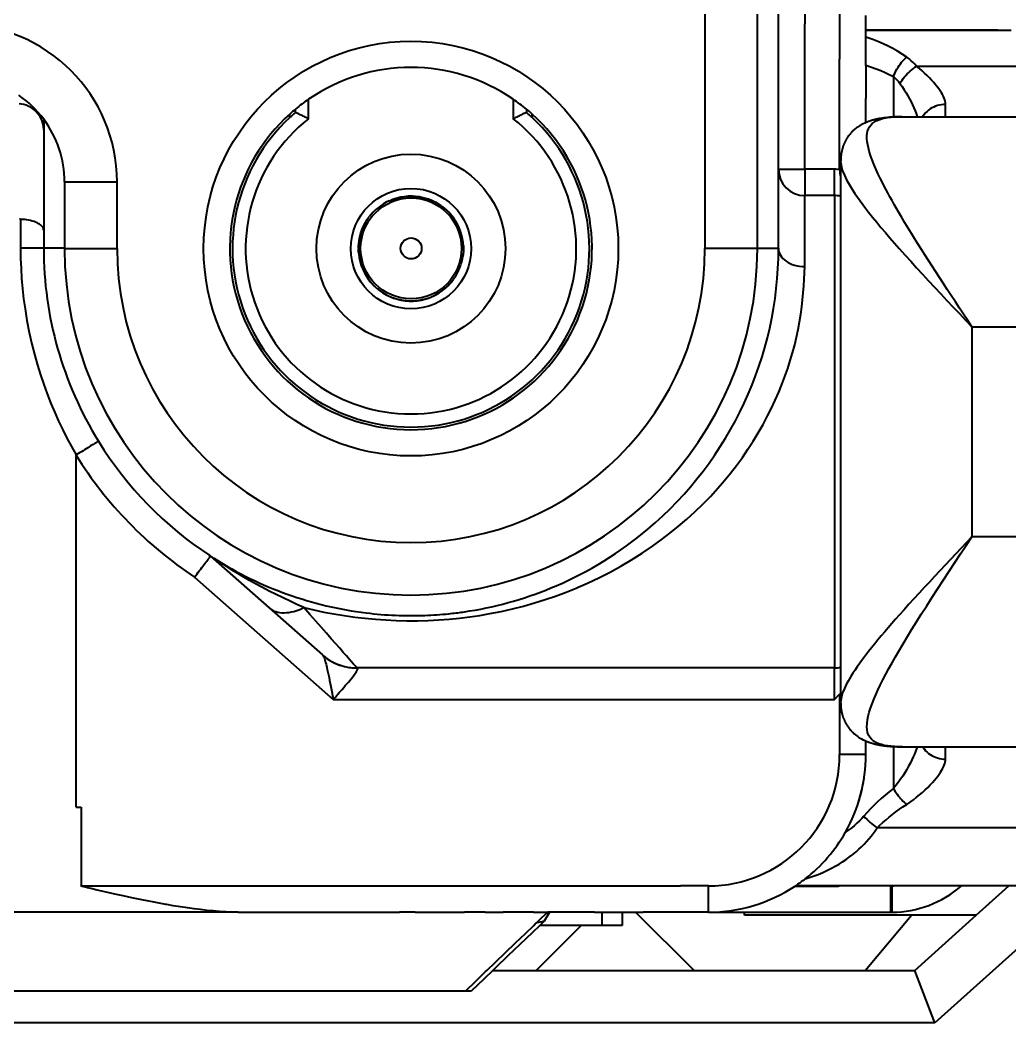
# Model space of a CAD drawing. Header units: millimetres. Extents: x 15 to 415, y 5 to 292.
# Drawn here: x 140.448 to 145.163, y 93.901 to 98.677 of the extents above; entities that cross this region are included whole.
import ezdxf

# ---------------------------------------------------------------- set-up
doc = ezdxf.new("R2010")
doc.units = ezdxf.units.MM
doc.layers.add('Geometries', color=7, linetype='Continuous')

msp = doc.modelspace()

# ---------------------------------------------------------------- linework, layer by layer
at = {"layer": 'Geometries', "linetype": 'Continuous', "lineweight": 40}
for p, q in [((143.7103, 102.2272), (143.7103, 97.589)), ((143.9603, 97.5909), (143.9603, 98.9596)), ((144.0609, 98.5657), (144.0609, 98.8791)), ((144.1859, 98.8791), (144.1859, 98.6589)), ((144.3522, 98.8081), (144.3522, 98.4905)), ((144.4772, 98.6292), (144.4772, 98.6991)), ((144.1859, 97.9667), (144.1859, 98.6589)), ((144.4772, 98.5948), (144.4772, 98.6292)), ((144.4772, 98.6292), (144.516, 98.6292)), ((145.1058, 98.6292), (144.4822, 98.6292)), ((144.516, 98.6292), (144.6572, 98.6292)), ((144.6572, 98.6292), (144.7856, 98.6292)), ((144.7856, 98.6292), (144.7976, 98.6292)), ((144.7976, 98.6292), (144.9791, 98.6292)), ((144.9791, 98.6292), (145.1694, 98.6292)), ((144.4772, 98.4616), (144.4772, 98.5948)), ((144.0609, 98.5042), (144.0609, 98.5657)), ((144.0609, 97.9667), (144.0609, 98.5042)), ((144.3522, 97.9655), (144.3522, 98.4905)), ((144.4772, 98.4616), (144.4772, 98.3044)), ((144.7185, 98.4573), (145.7319, 98.4573)), ((144.6083, 98.4084), (144.6083, 98.2156)), ((141.8228, 98.2075), (141.8228, 98.3005)), ((142.7978, 98.3005), (142.7978, 98.2075)), ((144.4772, 98.1891), (144.4772, 98.3044)), ((141.7603, 98.2371), (141.7603, 98.2533)), ((142.8603, 98.2534), (142.8603, 98.2371)), ((144.8569, 98.2167), (144.8569, 98.2757)), ((140.5609, 98.2058), (140.5609, 98.1541)), ((141.7319, 98.212), (141.7318, 98.2118)), ((141.7602, 98.237), (141.7603, 98.2371)), ((141.7603, 98.2371), (141.7603, 98.2381)), ((144.6496, 98.2167), (144.6512, 98.2167)), ((144.6512, 98.2167), (144.7219, 98.2167)), ((144.7219, 98.2167), (144.7476, 98.2167)), ((144.7476, 98.2167), (144.8569, 98.2167)), ((144.8569, 98.2167), (145.7319, 98.2167)), ((140.5609, 98.1541), (140.5609, 97.6773)), ((144.0609, 97.9667), (144.1859, 97.9667)), ((144.0609, 97.5909), (144.0609, 97.9667)), ((144.3272, 97.9667), (144.1859, 97.9667)), ((144.1859, 97.9667), (144.1859, 97.8417)), ((144.3272, 97.8417), (144.3272, 97.9667)), ((144.3522, 97.9655), (144.3525, 97.9626)), ((144.3569, 97.9655), (144.3522, 97.9655)), ((144.3569, 98.0071), (144.3569, 98.0062)), ((144.3569, 98.007), (144.3569, 97.9655)), ((144.3569, 97.9655), (144.3569, 97.9275)), ((144.3569, 97.9275), (144.3569, 97.8387)), ((140.6603, 97.9065), (140.6603, 97.5909)), ((140.6603, 97.9065), (140.9103, 97.9065)), ((140.9103, 97.589), (140.9103, 97.9065)), ((142.2062, 97.8163), (142.212, 97.8189)), ((142.212, 97.8189), (142.2146, 97.8199)), ((142.212, 97.8189), (142.2124, 97.819)), ((142.2124, 97.8191), (142.2132, 97.8194)), ((142.2124, 97.819), (142.2129, 97.8193)), ((142.2129, 97.8193), (142.2146, 97.82)), ((142.2146, 97.82), (142.2157, 97.8204)), ((142.2157, 97.8204), (142.2216, 97.8228)), ((142.2216, 97.8228), (142.2242, 97.8238)), ((142.2242, 97.8238), (142.2257, 97.8243)), ((142.3944, 97.8244), (142.4005, 97.8222)), ((142.3971, 97.8235), (142.3984, 97.823)), ((142.3972, 97.8236), (142.3985, 97.8231)), ((142.4048, 97.8205), (142.4155, 97.8158)), ((144.1859, 97.5034), (144.1859, 97.8417)), ((144.3272, 97.8417), (144.1859, 97.8417)), ((144.3272, 97.8417), (144.3272, 95.5917)), ((144.3569, 97.8387), (144.3569, 95.5947)), ((142.4155, 97.8158), (142.4174, 97.8149)), ((140.4504, 97.729), (140.4463, 97.7291)), ((140.4504, 97.729), (140.4504, 97.5909)), ((140.5609, 97.6773), (140.5609, 97.5909)), ((140.5293, 97.5909), (140.4504, 97.5909)), ((140.5609, 97.5909), (140.5293, 97.5909)), ((140.6603, 97.5909), (140.5609, 97.5909)), ((140.6603, 97.5909), (140.6603, 97.589)), ((140.6603, 97.589), (140.9103, 97.589)), ((142.0603, 97.589), (142.0604, 97.5966)), ((142.0603, 97.589), (142.0603, 97.5868)), ((142.0605, 97.5991), (142.0608, 97.6043)), ((142.0608, 97.6043), (142.0614, 97.612)), ((142.0608, 97.6026), (142.0609, 97.6043)), ((142.5599, 97.6027), (142.5603, 97.589)), ((142.5603, 97.589), (142.56, 97.5756)), ((143.9603, 97.589), (143.7103, 97.589)), ((143.9603, 97.589), (143.9603, 97.5909)), ((143.9603, 97.5909), (144.0609, 97.5909)), ((142.061, 97.5712), (142.061, 97.5701)), ((142.061, 97.5701), (142.0616, 97.5642)), ((142.5579, 97.5545), (142.5575, 97.5516)), ((142.5581, 97.5558), (142.5579, 97.5545)), ((142.5587, 97.5609), (142.5581, 97.5558)), ((144.9819, 97.2167), (144.9817, 96.2164)), ((144.9819, 97.2167), (145.7319, 97.2167)), ((140.7156, 96.6065), (140.7154, 96.6069)), ((140.7154, 94.9291), (140.7154, 96.6059)), ((145.7319, 96.2167), (144.9817, 96.2164)), ((141.3522, 96.1198), (141.3522, 96.1268)), ((141.3557, 96.1245), (141.6349, 95.878)), ((141.2797, 96.0248), (141.9402, 95.4417)), ((141.6349, 95.878), (141.8882, 95.6543)), ((141.8882, 95.6543), (141.8897, 95.653)), ((141.8882, 95.6543), (141.8891, 95.6535)), ((144.3272, 95.5917), (142.0537, 95.5917)), ((142.0546, 95.5914), (142.0537, 95.5917)), ((144.3272, 95.4417), (144.3272, 95.5917)), ((144.3569, 95.5947), (144.3569, 95.4712)), ((141.939, 95.4477), (141.9402, 95.4417)), ((141.9402, 95.4417), (144.3272, 95.4417)), ((144.3272, 95.4417), (144.3522, 95.4669)), ((144.3522, 95.4669), (144.3522, 95.1791)), ((144.3569, 95.4712), (144.3569, 95.4265)), ((144.3569, 95.4274), (144.3569, 95.4263)), ((144.3571, 95.4259), (144.3572, 95.4223)), ((144.4772, 95.1791), (144.4772, 95.2441)), ((144.6083, 95.2177), (144.6083, 95.0181)), ((144.6512, 95.2167), (144.7219, 95.2167)), ((144.7219, 95.2167), (144.7476, 95.2167)), ((144.7476, 95.2167), (144.8569, 95.2167)), ((144.8569, 95.2167), (145.7319, 95.2167)), ((144.8569, 95.1576), (144.8569, 95.2167)), ((144.4772, 95.1791), (144.3522, 95.1791)), ((140.7154, 94.9291), (140.739, 94.9291)), ((140.739, 94.9291), (140.739, 94.5541)), ((145.7319, 94.8302), (144.5307, 94.8302)), ((140.739, 94.5541), (143.5945, 94.5541)), ((143.7272, 94.5541), (143.5945, 94.5541)), ((143.7272, 94.4291), (143.7272, 94.5541)), ((144.1404, 94.5532), (144.3397, 94.5532)), ((144.351, 94.5542), (144.142, 94.5542)), ((144.5945, 94.5541), (144.3502, 94.5541)), ((144.5945, 94.5542), (144.351, 94.5542)), ((144.611, 94.5542), (144.5945, 94.5542)), ((144.5945, 94.5541), (144.5945, 94.5542)), ((144.6013, 94.5541), (144.5945, 94.5541)), ((144.5945, 94.5541), (144.5945, 94.4291)), ((144.6013, 94.5541), (144.6013, 94.4291)), ((144.9305, 94.5542), (144.611, 94.5542)), ((145.5311, 94.5542), (144.8059, 93.9013)), ((144.9305, 94.5542), (144.9312, 94.5533)), ((144.9322, 94.5542), (144.9305, 94.5542)), ((144.9312, 94.5533), (144.9322, 94.5542)), ((145.1575, 94.5542), (144.9322, 94.5542)), ((145.0027, 94.4149), (145.1575, 94.5542)), ((145.5311, 94.5542), (145.1575, 94.5542)), ((141.4876, 94.4291), (138.3522, 94.4291)), ((141.4876, 94.4291), (141.4873, 94.4291)), ((141.4876, 94.4291), (141.7209, 94.4291)), ((141.7209, 94.4291), (142.0306, 94.4291)), ((142.0306, 94.4291), (142.2565, 94.4291)), ((142.2635, 94.4291), (142.2565, 94.4291)), ((142.2635, 94.4291), (142.2636, 94.4291)), ((142.3305, 94.4291), (142.2636, 94.4291)), ((142.3305, 94.4291), (142.4371, 94.4291)), ((142.4371, 94.4291), (142.5656, 94.4291)), ((142.6631, 94.4291), (142.5656, 94.4291)), ((142.6631, 94.4291), (142.6839, 94.4291)), ((142.6839, 94.4291), (142.7409, 94.4291)), ((142.741, 94.4291), (142.7409, 94.4291)), ((142.741, 94.4291), (142.7488, 94.4291)), ((142.7911, 94.4291), (142.7488, 94.4291)), ((142.8943, 94.4291), (142.7911, 94.4291)), ((142.8943, 94.4291), (142.896, 94.4291)), ((142.896, 94.4291), (142.9615, 94.4291)), ((142.9706, 94.4291), (142.9615, 94.4291)), ((143.1413, 94.4291), (142.9706, 94.4291)), ((143.184, 94.4291), (143.1413, 94.4291)), ((143.184, 94.4291), (143.3793, 94.4291)), ((143.2201, 94.4291), (143.2201, 94.366)), ((143.3164, 94.4291), (143.3164, 94.366)), ((143.3793, 94.4291), (143.6589, 94.1513)), ((143.3793, 94.4291), (143.4168, 94.4291)), ((143.7272, 94.4291), (143.4168, 94.4291)), ((143.7272, 94.4291), (143.8985, 94.4291)), ((143.8985, 94.4149), (143.8985, 94.4291)), ((143.8985, 94.4291), (144.5945, 94.4291)), ((144.5945, 94.4291), (144.6013, 94.4291)), ((142.9452, 94.3859), (142.9244, 94.366)), ((144.6949, 94.4149), (143.8985, 94.4149)), ((144.4733, 94.1513), (144.6949, 94.4149)), ((145.0027, 94.4149), (144.6949, 94.4149)), ((144.71, 94.1513), (145.0027, 94.4149)), ((142.8952, 94.366), (142.9027, 94.3732)), ((142.9027, 94.3732), (142.9061, 94.3764)), ((142.9062, 94.1513), (143.1209, 94.366)), ((143.1209, 94.366), (142.9244, 94.366)), ((143.2201, 94.366), (143.1209, 94.366)), ((143.3164, 94.366), (143.2201, 94.366)), ((142.7003, 94.1513), (142.9062, 94.1513)), ((142.9062, 94.1513), (143.6589, 94.1513)), ((143.6589, 94.1513), (144.4733, 94.1513)), ((144.4733, 94.1513), (144.71, 94.1513)), ((144.8059, 93.9013), (144.71, 94.1513)), ((138.988, 94.0541), (142.572, 94.0541)), ((142.572, 94.0541), (142.5992, 94.0541)), ((144.8059, 93.9013), (138.9232, 93.9013))]:
    msp.add_line(p, q, dxfattribs=at)
at = {"layer": 'Geometries', "linetype": 'Continuous', "lineweight": 40, "flags": 128}
for points in [[(144.5096, 98.5842), (144.4813, 98.5936), (144.4772, 98.5949)], [(144.6715, 98.5015), (144.6504, 98.5156), (144.6286, 98.529), (144.6061, 98.5417), (144.5829, 98.5536), (144.5591, 98.5646), (144.5346, 98.5748), (144.5096, 98.5842)], [(144.6083, 98.4084), (144.612, 98.4175), (144.6162, 98.4265), (144.6206, 98.4354), (144.6254, 98.4441), (144.6305, 98.4526), (144.6359, 98.4609), (144.6415, 98.4687), (144.6472, 98.4762), (144.6531, 98.4833), (144.6592, 98.4899), (144.6653, 98.496), (144.6715, 98.5015)], [(144.7185, 98.4573), (144.7106, 98.4667), (144.7022, 98.4756), (144.6935, 98.484), (144.6827, 98.4931), (144.6715, 98.5015)], [(144.4772, 98.4616), (144.4813, 98.4604), (144.5041, 98.4529), (144.5265, 98.4449), (144.5478, 98.4365), (144.5686, 98.4276), (144.5888, 98.4183), (144.6083, 98.4084)], [(144.6397, 98.3753), (144.6444, 98.3832), (144.6496, 98.3911), (144.6552, 98.3989), (144.6613, 98.4066), (144.6676, 98.414), (144.6743, 98.4213), (144.6813, 98.4282), (144.6884, 98.4348), (144.6958, 98.4411), (144.7033, 98.447), (144.7109, 98.4524), (144.7185, 98.4573)], [(144.8569, 98.2757), (144.8565, 98.2827), (144.8552, 98.2899), (144.8531, 98.2976), (144.8502, 98.3055), (144.8465, 98.3137), (144.8422, 98.3222), (144.8371, 98.331), (144.8313, 98.34), (144.825, 98.3492), (144.818, 98.3586), (144.8095, 98.3693), (144.8003, 98.3801), (144.7904, 98.3911), (144.7799, 98.4022), (144.7687, 98.4134), (144.757, 98.4244), (144.7448, 98.4354), (144.7319, 98.4464), (144.7185, 98.4573)], [(144.6083, 98.4084), (144.6168, 98.4012), (144.6248, 98.3933), (144.6325, 98.3847), (144.6397, 98.3753)], [(144.6397, 98.3753), (144.6498, 98.3607), (144.6594, 98.3459), (144.6685, 98.3312), (144.6771, 98.3165), (144.6851, 98.3018), (144.6926, 98.2873), (144.6996, 98.273), (144.706, 98.2589), (144.7117, 98.2451), (144.7168, 98.2317), (144.7213, 98.2187), (144.7219, 98.2167)], [(144.8569, 98.2757), (144.8471, 98.2754), (144.8373, 98.2743), (144.8277, 98.2726), (144.8183, 98.2701), (144.8091, 98.267), (144.8001, 98.2632), (144.7916, 98.2589), (144.7834, 98.2539), (144.7757, 98.2483), (144.7685, 98.2422), (144.7618, 98.2356), (144.7558, 98.2285), (144.7503, 98.2211), (144.7475, 98.2167)], [(140.5609, 98.1541), (140.5598, 98.1702), (140.5567, 98.1861), (140.5515, 98.2015), (140.5443, 98.2162), (140.5352, 98.2299), (140.5243, 98.2424)], [(141.7318, 98.2118), (141.7341, 98.2139), (141.7363, 98.2159), (141.7386, 98.218), (141.7408, 98.22), (141.7429, 98.2219), (141.7449, 98.2237), (141.7469, 98.2255), (141.7488, 98.2272), (141.7516, 98.2296), (141.7541, 98.2318), (141.7556, 98.2331), (141.7569, 98.2342), (141.758, 98.2351), (141.7588, 98.2358), (141.7595, 98.2364), (141.76, 98.2368), (141.7602, 98.237)], [(141.7329, 98.2297), (141.7325, 98.223), (141.7319, 98.212)], [(141.8228, 98.2075), (141.822, 98.2079), (141.8175, 98.2101), (141.8122, 98.2126), (141.807, 98.2151), (141.8018, 98.2176), (141.7967, 98.22), (141.7919, 98.2223), (141.7873, 98.2245), (141.7828, 98.2266), (141.7786, 98.2286), (141.7751, 98.2302), (141.772, 98.2317), (141.7694, 98.2329), (141.7671, 98.234), (141.765, 98.2349), (141.7634, 98.2357), (141.7621, 98.2363), (141.7611, 98.2367), (141.7605, 98.237), (141.7603, 98.2371)], [(142.8603, 98.2371), (142.8601, 98.237), (142.8596, 98.2368), (142.8586, 98.2363), (142.8573, 98.2357), (142.8556, 98.2349), (142.8537, 98.234), (142.8513, 98.2329), (142.8487, 98.2317), (142.8455, 98.2302), (142.842, 98.2286), (142.8379, 98.2267), (142.8336, 98.2246), (142.8288, 98.2224), (142.8239, 98.22), (142.8189, 98.2177), (142.8139, 98.2152), (142.8085, 98.2127), (142.8032, 98.2101), (142.7986, 98.2079), (142.7978, 98.2075)], [(142.8603, 98.2371), (142.8605, 98.2369), (142.8613, 98.2363), (142.8626, 98.2352), (142.8638, 98.2341), (142.8655, 98.2327), (142.8674, 98.231), (142.8692, 98.2294), (142.8713, 98.2276), (142.8735, 98.2256), (142.876, 98.2234), (142.8787, 98.2211), (142.8814, 98.2186), (142.8851, 98.2152), (142.8888, 98.2118)], [(142.8888, 98.2118), (142.8881, 98.223), (142.8877, 98.2297)], [(144.6083, 98.2156), (144.6044, 98.2154), (144.5998, 98.2152), (144.5948, 98.2148), (144.5895, 98.2144), (144.5798, 98.2135), (144.5702, 98.2125), (144.5625, 98.2115), (144.5549, 98.2104), (144.5468, 98.2091), (144.5449, 98.2088), (144.5428, 98.2084), (144.5407, 98.208), (144.5389, 98.2076), (144.5373, 98.2073), (144.5354, 98.2069), (144.5332, 98.2065), (144.5311, 98.206), (144.5293, 98.2056), (144.5255, 98.2048), (144.5216, 98.2038), (144.5181, 98.203), (144.5165, 98.2025), (144.5147, 98.202), (144.5125, 98.2014), (144.5102, 98.2008), (144.5087, 98.2004), (144.5076, 98.2), (144.5062, 98.1996), (144.5044, 98.1991), (144.5012, 98.1981), (144.4987, 98.1972), (144.4966, 98.1966), (144.4949, 98.196), (144.4937, 98.1955), (144.4921, 98.195), (144.4903, 98.1943), (144.4887, 98.1937), (144.4873, 98.1932), (144.4859, 98.1927), (144.4844, 98.1921), (144.4828, 98.1915), (144.4778, 98.1894), (144.4772, 98.1891)], [(144.5456, 97.9238), (144.5346, 97.9469), (144.5244, 97.9694), (144.5151, 97.9913), (144.5068, 98.0125), (144.4996, 98.0329), (144.4935, 98.0525), (144.4893, 98.0685), (144.486, 98.0839), (144.4837, 98.0986), (144.4824, 98.1124), (144.4823, 98.1255), (144.4833, 98.1377), (144.4856, 98.149), (144.4891, 98.1595), (144.4939, 98.169), (144.5001, 98.1775), (144.5077, 98.1852), (144.5166, 98.1919), (144.5268, 98.1977), (144.5383, 98.2027), (144.551, 98.2068), (144.5649, 98.2101), (144.58, 98.2127), (144.5962, 98.2145), (144.6135, 98.2158), (144.6318, 98.2165), (144.6496, 98.2167)], [(144.65, 98.2167), (144.6452, 98.2167), (144.6414, 98.2166), (144.6384, 98.2166), (144.6357, 98.2166), (144.6314, 98.2165), (144.6272, 98.2164), (144.6237, 98.2163), (144.6203, 98.2162), (144.6168, 98.216), (144.6133, 98.2159), (144.6088, 98.2157), (144.6083, 98.2156)], [(144.4772, 98.1891), (144.4729, 98.1872), (144.4641, 98.183), (144.4554, 98.1784), (144.4512, 98.176), (144.447, 98.1734), (144.4428, 98.1708), (144.4387, 98.168), (144.4344, 98.165), (144.4302, 98.1619), (144.4273, 98.1596), (144.4248, 98.1575), (144.4223, 98.1555), (144.4199, 98.1534), (144.4174, 98.1511), (144.4147, 98.1485), (144.4121, 98.1461), (144.4095, 98.1434), (144.4069, 98.1406), (144.4043, 98.1378), (144.4022, 98.1353), (144.4003, 98.1331), (144.3987, 98.1311), (144.3971, 98.129), (144.3954, 98.1269), (144.3938, 98.1247), (144.392, 98.1222), (144.3901, 98.1194), (144.3883, 98.1167), (144.3867, 98.1143), (144.3855, 98.1123), (144.3844, 98.1104), (144.3833, 98.1086), (144.3822, 98.1066), (144.381, 98.1045), (144.3796, 98.1019), (144.3781, 98.0989), (144.3766, 98.0958), (144.3751, 98.0927), (144.3739, 98.0901), (144.3729, 98.0876), (144.3719, 98.0853), (144.371, 98.083), (144.3701, 98.0806), (144.3691, 98.078), (144.368, 98.0746), (144.3667, 98.0708), (144.3656, 98.067), (144.3645, 98.0632), (144.3636, 98.0598), (144.3629, 98.0568), (144.3621, 98.0535), (144.3614, 98.0502), (144.3608, 98.0468), (144.3602, 98.0433), (144.3596, 98.0394), (144.359, 98.0352), (144.3585, 98.0308), (144.3581, 98.0266), (144.3578, 98.0225), (144.3576, 98.0185), (144.3575, 98.0167), (144.3574, 98.015), (144.3574, 98.0141)], [(144.3574, 98.0141), (144.3574, 98.0128), (144.3573, 98.0102), (144.3573, 98.0071)], [(144.3525, 97.9626), (144.3539, 97.9487), (144.3561, 97.9319), (144.3568, 97.9274)], [(144.3569, 98.0062), (144.3575, 97.9966), (144.3607, 97.9785), (144.3666, 97.9591), (144.3749, 97.9385), (144.3856, 97.9167)], [(144.3856, 97.9167), (144.3941, 97.9011), (144.4036, 97.885), (144.4139, 97.8684), (144.4251, 97.8514), (144.437, 97.8341), (144.4494, 97.8168), (144.4623, 97.7991), (144.4759, 97.7812), (144.49, 97.763), (144.509, 97.7391), (144.5287, 97.7149), (144.5491, 97.6903), (144.5702, 97.6654), (144.5918, 97.6403), (144.6139, 97.6149), (144.6365, 97.5893), (144.6634, 97.5592), (144.6908, 97.5288), (144.7187, 97.4981), (144.747, 97.4673), (144.7757, 97.4362), (144.8047, 97.4051), (144.8339, 97.3738), (144.8633, 97.3424), (144.8929, 97.3109), (144.9226, 97.2795), (144.9522, 97.2481), (144.9819, 97.2167)], [(144.9819, 97.2167), (144.9623, 97.2464), (144.9426, 97.2761), (144.923, 97.3058), (144.9034, 97.3356), (144.8838, 97.3653), (144.8643, 97.395), (144.845, 97.4246), (144.8273, 97.4517), (144.8098, 97.4787), (144.7925, 97.5055), (144.7753, 97.5323), (144.7583, 97.5589), (144.7415, 97.5854), (144.7253, 97.611), (144.7094, 97.6365), (144.6938, 97.6617), (144.6784, 97.6868), (144.6634, 97.7117), (144.6486, 97.7364), (144.6342, 97.7609), (144.6232, 97.7799), (144.6124, 97.7987), (144.6018, 97.8174), (144.5915, 97.8359), (144.5816, 97.8542), (144.5721, 97.8719), (144.5629, 97.8894), (144.5541, 97.9067), (144.5456, 97.9238)], [(142.2146, 97.8199), (142.2179, 97.8213), (142.2192, 97.8218)], [(142.2192, 97.8218), (142.2238, 97.8235), (142.2242, 97.8237)], [(142.2257, 97.8243), (142.2289, 97.8255), (142.2453, 97.8307), (142.2622, 97.8349), (142.2794, 97.8379), (142.2952, 97.8395)], [(142.2257, 97.8242), (142.23, 97.8257), (142.2361, 97.8277), (142.2423, 97.8295), (142.2491, 97.8314), (142.2566, 97.8331), (142.2648, 97.8348), (142.2736, 97.8363), (142.2814, 97.8373), (142.2897, 97.8382), (142.2979, 97.8388), (142.3058, 97.839), (142.3134, 97.8391), (142.3206, 97.8389), (142.3287, 97.8384), (142.3363, 97.8377), (142.3434, 97.8368), (142.3499, 97.8359), (142.3559, 97.8348), (142.3613, 97.8338), (142.3664, 97.8326), (142.3715, 97.8314)], [(142.2952, 97.8395), (142.297, 97.8396), (142.3146, 97.84), (142.3169, 97.84)], [(142.3169, 97.84), (142.3323, 97.839), (142.3498, 97.8367), (142.3669, 97.8331), (142.3794, 97.8296), (142.3917, 97.8256), (142.3972, 97.8236)], [(142.3715, 97.8314), (142.3879, 97.8267), (142.3944, 97.8244)], [(142.3715, 97.8314), (142.3718, 97.8313), (142.3776, 97.8298), (142.3836, 97.8281), (142.39, 97.826), (142.3966, 97.8237), (142.3969, 97.8236)], [(142.3985, 97.8231), (142.4037, 97.821), (142.4048, 97.8205)], [(142.4005, 97.8222), (142.4038, 97.8209), (142.4174, 97.8149)], [(142.4174, 97.8149), (142.4282, 97.8095), (142.4405, 97.8024), (142.452, 97.795)], [(140.5293, 97.7119), (140.5223, 97.7149), (140.5148, 97.7176), (140.5064, 97.7201), (140.4975, 97.7224), (140.4884, 97.7243), (140.4789, 97.726), (140.4722, 97.727), (140.4653, 97.7278), (140.4583, 97.7284), (140.4504, 97.729)], [(142.0968, 97.719), (142.1009, 97.7256), (142.1085, 97.7366), (142.1108, 97.7397)], [(140.5609, 97.6773), (140.5605, 97.681), (140.5596, 97.6847), (140.558, 97.6884), (140.5557, 97.6921), (140.5528, 97.6957), (140.5493, 97.6991), (140.5452, 97.7025), (140.5404, 97.7058), (140.5351, 97.7089), (140.5293, 97.7119)], [(142.0614, 97.612), (142.0614, 97.6121), (142.063, 97.6255), (142.0653, 97.6388), (142.0684, 97.6519), (142.0721, 97.6649), (142.0765, 97.6776), (142.0816, 97.6901), (142.0874, 97.7021)], [(142.0874, 97.7021), (142.0874, 97.7022), (142.0938, 97.7141), (142.0968, 97.719)], [(140.4504, 97.5909), (140.451, 97.5425), (140.4529, 97.4942), (140.4559, 97.446), (140.4601, 97.3979), (140.4655, 97.3499), (140.472, 97.302), (140.4812, 97.2459), (140.4921, 97.1901), (140.5045, 97.1346), (140.5184, 97.0796), (140.5315, 97.0333), (140.5457, 96.9873), (140.561, 96.9417), (140.5774, 96.8966), (140.5949, 96.8519), (140.6135, 96.8077), (140.632, 96.7665), (140.6514, 96.7258), (140.6718, 96.6856), (140.6932, 96.646), (140.7154, 96.6069)], [(142.061, 97.5712), (142.0609, 97.5718), (142.0603, 97.5852), (142.0603, 97.5868)], [(142.0604, 97.5966), (142.0605, 97.5987), (142.0605, 97.5991)], [(144.0609, 97.5909), (144.0615, 97.5823), (144.0633, 97.5738), (144.0662, 97.5655), (144.0703, 97.5575), (144.0756, 97.5497), (144.0819, 97.5424), (144.0891, 97.5355), (144.0974, 97.5291), (144.1064, 97.5234), (144.1162, 97.5183), (144.1267, 97.5138), (144.1378, 97.5102), (144.1493, 97.5073), (144.1612, 97.5052), (144.1733, 97.5039), (144.1855, 97.5034)], [(142.56, 97.5756), (142.56, 97.5756), (142.5589, 97.5621), (142.5587, 97.5609)], [(143.1544, 95.9971), (143.2058, 96.0213), (143.2586, 96.0482), (143.3106, 96.0767), (143.3616, 96.1068), (143.4116, 96.1384), (143.4607, 96.1716), (143.5028, 96.202), (143.5441, 96.2336), (143.5845, 96.2664), (143.6241, 96.3003), (143.6627, 96.3354), (143.7002, 96.3717), (143.7367, 96.409), (143.7721, 96.4476), (143.8029, 96.483), (143.8326, 96.5194), (143.8614, 96.5566), (143.8891, 96.5947), (143.9157, 96.6336), (143.9408, 96.6725), (143.9648, 96.712), (143.9876, 96.7521), (144.0092, 96.7926), (144.0279, 96.8297), (144.0455, 96.8671), (144.062, 96.9047), (144.0775, 96.9424), (144.0919, 96.9802), (144.1052, 97.018), (144.1173, 97.0558), (144.1283, 97.0934), (144.1381, 97.1308), (144.1469, 97.1679), (144.1547, 97.2045), (144.1614, 97.2406), (144.1671, 97.2762), (144.172, 97.3111), (144.176, 97.3453), (144.1792, 97.3787), (144.1816, 97.4113), (144.1835, 97.4429), (144.1848, 97.4737), (144.1858, 97.5034)], [(142.5202, 97.4531), (142.5176, 97.4493), (142.5133, 97.4431)], [(140.8215, 96.672), (140.8212, 96.6718), (140.8202, 96.6712), (140.8186, 96.6702), (140.8163, 96.6688), (140.8135, 96.667), (140.81, 96.6648), (140.8059, 96.6623), (140.8013, 96.6595), (140.7962, 96.6563), (140.7905, 96.6528), (140.7844, 96.649), (140.7779, 96.645), (140.771, 96.6407), (140.7638, 96.6362), (140.7562, 96.6316), (140.7484, 96.6267), (140.7404, 96.6218), (140.7322, 96.6167), (140.724, 96.6116), (140.7156, 96.6065)], [(140.7156, 96.6065), (140.7156, 96.6064), (140.7155, 96.6064), (140.7155, 96.6062), (140.7154, 96.6059)], [(144.9816, 96.2164), (144.9563, 96.1896), (144.9309, 96.1627), (144.9054, 96.1357), (144.88, 96.1087), (144.8547, 96.0817), (144.8294, 96.0547), (144.8043, 96.0279), (144.7795, 96.0011), (144.7548, 95.9744), (144.7304, 95.9479), (144.7063, 95.9216), (144.6826, 95.8954), (144.6592, 95.8694), (144.6362, 95.8436), (144.6184, 95.8235), (144.601, 95.8035), (144.5838, 95.7837), (144.567, 95.764), (144.5505, 95.7445), (144.5346, 95.7255), (144.5192, 95.7067), (144.5042, 95.6881), (144.4897, 95.6696), (144.4754, 95.6511), (144.4617, 95.6328), (144.4485, 95.6149), (144.4361, 95.5973), (144.4243, 95.58), (144.4155, 95.5667), (144.4072, 95.5536), (144.3995, 95.5408), (144.3922, 95.5283), (144.3856, 95.5161)], [(144.5452, 95.5096), (144.5581, 95.5354), (144.5719, 95.5618), (144.5865, 95.5888), (144.6017, 95.6162), (144.6176, 95.6441), (144.634, 95.6723), (144.6542, 95.7066), (144.6752, 95.7414), (144.6967, 95.7765), (144.7187, 95.8119), (144.7412, 95.8477), (144.7669, 95.8882), (144.7931, 95.929), (144.8197, 95.9701), (144.8467, 96.0114), (144.8739, 96.053), (144.9007, 96.0938), (144.9277, 96.1347), (144.9547, 96.1756), (144.9817, 96.2164)], [(141.3335, 96.0953), (141.3376, 96.1007), (141.3414, 96.1056), (141.3447, 96.11), (141.3476, 96.1138), (141.3501, 96.1171), (141.3522, 96.1198)], [(141.7999, 95.8798), (141.7672, 95.8945), (141.7344, 95.9096), (141.7014, 95.9253), (141.6685, 95.9415), (141.6356, 95.9581), (141.6028, 95.9752), (141.5702, 95.9928), (141.5419, 96.0086), (141.5139, 96.0248), (141.4863, 96.0411), (141.4595, 96.0575), (141.4422, 96.0684), (141.4253, 96.0791), (141.4089, 96.0898), (141.4029, 96.0937), (141.3973, 96.0974), (141.3919, 96.1009), (141.387, 96.1042), (141.3826, 96.1071), (141.3787, 96.1097), (141.3755, 96.1118), (141.373, 96.1134)], [(141.2797, 96.0248), (141.2857, 96.0327), (141.2917, 96.0404), (141.2975, 96.0481), (141.3033, 96.0556), (141.3089, 96.063), (141.3143, 96.0701), (141.3195, 96.0769), (141.3244, 96.0834), (141.3291, 96.0895), (141.3335, 96.0953)], [(141.8, 95.8798), (141.8472, 95.8684), (141.8951, 95.8581), (141.9436, 95.8489), (141.9927, 95.8409), (142.0423, 95.834), (142.0914, 95.8283), (142.1407, 95.8238), (142.1903, 95.8203), (142.2401, 95.8179), (142.2908, 95.8167), (142.3415, 95.8167), (142.3921, 95.8179), (142.4426, 95.8204), (142.4928, 95.8241), (142.5418, 95.829), (142.5904, 95.8351), (142.6388, 95.8423), (142.6867, 95.8506), (142.7406, 95.8613), (142.7939, 95.8734), (142.8465, 95.8868), (142.8984, 95.9015), (142.9494, 95.9174), (142.9995, 95.9345), (143.0489, 95.9528), (143.0974, 95.9723), (143.106, 95.9759)], [(143.106, 95.9759), (143.152, 95.996), (143.1544, 95.9971)], [(141.6349, 95.878), (141.6406, 95.8735), (141.6466, 95.8695), (141.653, 95.8659), (141.6598, 95.8629), (141.6669, 95.8603), (141.6763, 95.8578), (141.686, 95.856), (141.6962, 95.855), (141.7068, 95.8547), (141.7177, 95.8552), (141.7288, 95.8565), (141.7403, 95.8585), (141.7519, 95.8612), (141.7614, 95.864), (141.7709, 95.8672), (141.7806, 95.8709), (141.7902, 95.8751), (141.7999, 95.8798)], [(142.0537, 95.5917), (142.0527, 95.5929), (142.0496, 95.5964), (142.0444, 95.6023), (142.0371, 95.6105), (142.0279, 95.621), (142.0166, 95.6338), (142.0033, 95.6489), (141.9881, 95.6662), (141.9709, 95.6857), (141.9518, 95.7073), (141.9309, 95.7311), (141.9081, 95.757), (141.8836, 95.7848), (141.8573, 95.8146), (141.8294, 95.8463), (141.8, 95.8798)], [(141.8891, 95.6535), (141.9002, 95.6443), (141.9119, 95.6357), (141.924, 95.6279), (141.9366, 95.6207), (141.9495, 95.6143), (141.9628, 95.6087), (141.9705, 95.6058)], [(141.8891, 95.6535), (141.8909, 95.6516), (141.8927, 95.6489), (141.8945, 95.6455), (141.8963, 95.6413), (141.8982, 95.6364), (141.9, 95.6309), (141.9019, 95.6247), (141.9039, 95.6178), (141.9059, 95.6103), (141.9079, 95.6022), (141.9099, 95.5936), (141.912, 95.5844)], [(141.8897, 95.653), (141.8998, 95.6447), (141.912, 95.6357), (141.9247, 95.6276), (141.9378, 95.6202), (141.9513, 95.6136), (141.9653, 95.6079)], [(141.912, 95.5844), (141.9147, 95.5723), (141.9175, 95.5595), (141.9202, 95.546), (141.923, 95.532), (141.9258, 95.5176), (141.9287, 95.5028), (141.9315, 95.4878), (141.9344, 95.4725), (141.9373, 95.4571), (141.939, 95.4477)], [(141.9653, 95.6079), (141.9795, 95.603), (141.994, 95.5989), (142.0088, 95.5958), (142.0237, 95.5935), (142.0387, 95.5921), (142.0537, 95.5917)], [(141.9705, 95.6058), (141.9764, 95.6038), (141.9891, 95.6), (142.002, 95.5969), (142.015, 95.5945), (142.0281, 95.5927), (142.0413, 95.5917), (142.0546, 95.5914)], [(142.0312, 95.5477), (142.036, 95.5539), (142.0404, 95.5596), (142.0443, 95.5649), (142.0477, 95.5698), (142.0507, 95.5743), (142.0531, 95.5783), (142.0549, 95.5818), (142.0561, 95.5848), (142.0567, 95.5872), (142.0567, 95.5892), (142.056, 95.5906), (142.0546, 95.5914)], [(141.9402, 95.4417), (141.9504, 95.4533), (141.9605, 95.4648), (141.9706, 95.4763), (141.9804, 95.4876), (141.99, 95.4986), (141.9977, 95.5076), (142.0051, 95.5163), (142.0122, 95.5247), (142.019, 95.5328), (142.0253, 95.5405), (142.0312, 95.5477)], [(144.3856, 95.5161), (144.3749, 95.4944), (144.3665, 95.4739), (144.3606, 95.4545), (144.3574, 95.4365), (144.3569, 95.4274)], [(144.5778, 95.2211), (144.5649, 95.2233), (144.551, 95.2266), (144.5383, 95.2308), (144.525, 95.2367), (144.5135, 95.2437), (144.5038, 95.252), (144.4958, 95.2616), (144.4897, 95.2723), (144.4854, 95.2844), (144.4829, 95.2976), (144.4821, 95.3121), (144.4828, 95.3277), (144.485, 95.3445), (144.4885, 95.3623), (144.4934, 95.381), (144.4995, 95.4007), (144.5066, 95.4211), (144.5149, 95.4423), (144.5241, 95.4641), (144.5342, 95.4866), (144.5452, 95.5096)], [(144.3569, 95.4712), (144.3562, 95.4706), (144.3522, 95.4669)], [(144.3572, 95.4223), (144.3572, 95.4222), (144.3572, 95.4193)], [(144.3572, 95.4193), (144.3572, 95.4192), (144.3573, 95.4169), (144.3574, 95.4152), (144.3574, 95.4139), (144.3575, 95.4125), (144.358, 95.4063), (144.3585, 95.4008), (144.3593, 95.3949), (144.36, 95.3903), (144.3609, 95.3855), (144.3618, 95.3808), (144.3629, 95.3759), (144.3642, 95.3711), (144.365, 95.3681), (144.3658, 95.3655), (144.3666, 95.363), (144.3673, 95.3606), (144.3682, 95.3581), (144.3689, 95.356), (144.3698, 95.3537)], [(144.3698, 95.3537), (144.3699, 95.3534), (144.371, 95.3503), (144.3723, 95.3473), (144.3735, 95.3443), (144.3748, 95.3415), (144.3759, 95.3392), (144.3769, 95.3369), (144.378, 95.3347), (144.3791, 95.3325), (144.3804, 95.3301), (144.3821, 95.327), (144.384, 95.3238), (144.386, 95.3204), (144.3878, 95.3176), (144.3892, 95.3154), (144.3907, 95.3133), (144.3922, 95.311), (144.3941, 95.3084), (144.3963, 95.3054), (144.3981, 95.3031)], [(144.3981, 95.3031), (144.3988, 95.3022), (144.4012, 95.2993), (144.4034, 95.2968), (144.4052, 95.2946), (144.407, 95.2926), (144.4089, 95.2907), (144.4109, 95.2885), (144.4133, 95.2862), (144.4159, 95.2837), (144.4221, 95.278), (144.4285, 95.2727), (144.4338, 95.2687), (144.439, 95.265), (144.4444, 95.2614), (144.4501, 95.2579), (144.456, 95.2545), (144.4646, 95.2499), (144.4737, 95.2456), (144.4772, 95.2441)], [(144.4772, 95.2441), (144.478, 95.2437), (144.4824, 95.2419), (144.4849, 95.2409), (144.4873, 95.24), (144.4891, 95.2393), (144.4904, 95.2388), (144.4918, 95.2383), (144.4935, 95.2377), (144.4955, 95.237), (144.4974, 95.2364), (144.4993, 95.2357), (144.5009, 95.2352), (144.5022, 95.2348), (144.5033, 95.2345), (144.5049, 95.234), (144.5069, 95.2334), (144.5086, 95.2329), (144.5097, 95.2326), (144.5109, 95.2322), (144.5121, 95.2319), (144.514, 95.2314), (144.5161, 95.2308), (144.5184, 95.2302), (144.5207, 95.2296), (144.5226, 95.2291), (144.5245, 95.2287), (144.5267, 95.2282), (144.5287, 95.2277), (144.5304, 95.2274), (144.5317, 95.2271), (144.5327, 95.2269), (144.534, 95.2266), (144.5357, 95.2263), (144.5376, 95.2259), (144.5406, 95.2253), (144.5429, 95.2249), (144.5459, 95.2243), (144.5491, 95.2238), (144.5516, 95.2234), (144.5542, 95.223), (144.5575, 95.2225), (144.5596, 95.2222), (144.5613, 95.2219), (144.5631, 95.2217), (144.5652, 95.2214), (144.5676, 95.2211), (144.5679, 95.2211)], [(144.5679, 95.2211), (144.5697, 95.2209), (144.5717, 95.2206), (144.5735, 95.2204), (144.5755, 95.2202), (144.5777, 95.22), (144.5797, 95.2198), (144.5814, 95.2196), (144.5829, 95.2195), (144.5857, 95.2192), (144.5889, 95.219), (144.5918, 95.2187), (144.5945, 95.2185)], [(144.6512, 95.2167), (144.6318, 95.2169), (144.6135, 95.2176), (144.5962, 95.2188), (144.58, 95.2207), (144.5778, 95.2211)], [(144.5945, 95.2185), (144.5947, 95.2185), (144.5979, 95.2183), (144.5988, 95.2182)], [(144.5988, 95.2182), (144.6014, 95.2181), (144.6047, 95.2179), (144.6069, 95.2178), (144.6082, 95.2177)], [(144.6082, 95.2177), (144.6089, 95.2177), (144.6114, 95.2175), (144.6143, 95.2174), (144.6175, 95.2173), (144.6208, 95.2172), (144.6239, 95.2171), (144.6265, 95.217), (144.6287, 95.2169), (144.6301, 95.2169), (144.6314, 95.2169), (144.6326, 95.2169), (144.6338, 95.2168), (144.6349, 95.2168), (144.6363, 95.2168), (144.638, 95.2168), (144.6403, 95.2167), (144.6431, 95.2167), (144.6463, 95.2167), (144.6502, 95.2167)], [(144.7219, 95.2167), (144.7185, 95.2063), (144.7139, 95.1938), (144.7088, 95.181), (144.7031, 95.1679), (144.6968, 95.1545), (144.6892, 95.1393), (144.681, 95.1239), (144.6722, 95.1083), (144.6629, 95.0927), (144.6529, 95.0772), (144.6426, 95.0621), (144.6317, 95.0471), (144.6203, 95.0324), (144.6083, 95.0181)], [(144.7475, 95.2166), (144.7503, 95.2123), (144.7558, 95.2048), (144.7618, 95.1978), (144.7685, 95.1912), (144.7757, 95.1851), (144.7834, 95.1795), (144.7916, 95.1745), (144.8001, 95.1701), (144.8091, 95.1664), (144.8183, 95.1633), (144.8277, 95.1608), (144.8373, 95.1591), (144.8471, 95.158), (144.8569, 95.1576)], [(144.6715, 94.9421), (144.6879, 94.9532), (144.7037, 94.9645), (144.7187, 94.976), (144.7331, 94.9876), (144.7467, 94.9994), (144.7597, 95.0112), (144.7719, 95.023), (144.7834, 95.0347), (144.7942, 95.0464), (144.8043, 95.0579), (144.8121, 95.0674), (144.8194, 95.0767), (144.8262, 95.0859), (144.8323, 95.0949), (144.8378, 95.1037), (144.8427, 95.1122), (144.8469, 95.1205), (144.8504, 95.1285), (144.8532, 95.1363), (144.8552, 95.1437), (144.8565, 95.1509), (144.8569, 95.1576)], [(144.4642, 95.0399), (144.4652, 95.0458), (144.4663, 95.0517), (144.4671, 95.0569), (144.4678, 95.0611), (144.4684, 95.0645), (144.4686, 95.0658)], [(144.4688, 95.0671), (144.469, 95.0682), (144.4693, 95.0702), (144.4696, 95.0725)], [(144.6083, 95.0181), (144.5884, 95.0025), (144.5692, 94.9866), (144.5506, 94.9705), (144.5326, 94.9541), (144.5153, 94.9375), (144.4987, 94.9206), (144.4828, 94.9035), (144.4675, 94.8862)], [(144.6083, 95.0181), (144.6125, 95.011), (144.6169, 95.0039), (144.6216, 94.997), (144.6266, 94.9901), (144.6317, 94.9833), (144.637, 94.9767), (144.6425, 94.9703), (144.6482, 94.9641), (144.6539, 94.9582), (144.6597, 94.9525), (144.6656, 94.9471), (144.6715, 94.9421)], [(144.4429, 94.9546), (144.4438, 94.9577), (144.4448, 94.961), (144.4461, 94.9654), (144.4474, 94.9699), (144.4488, 94.9745), (144.4501, 94.9794), (144.4515, 94.9844), (144.4526, 94.9886)], [(144.5307, 94.8302), (144.5444, 94.8434), (144.5585, 94.8564), (144.5733, 94.8693), (144.5885, 94.882), (144.6043, 94.8945), (144.6204, 94.9067), (144.6369, 94.9187), (144.6539, 94.9305), (144.6715, 94.9421)], [(144.4675, 94.8862), (144.4573, 94.8747), (144.4464, 94.8635), (144.4348, 94.8524), (144.4226, 94.8416), (144.4097, 94.8311), (144.3962, 94.8208), (144.3822, 94.8108), (144.3796, 94.809)], [(144.4675, 94.8862), (144.4744, 94.8786), (144.4816, 94.8711), (144.4893, 94.8637), (144.4972, 94.8565), (144.5053, 94.8495), (144.5137, 94.8427), (144.5222, 94.8363), (144.5307, 94.8302)], [(144.1883, 94.5875), (144.2024, 94.5919), (144.2262, 94.6), (144.2495, 94.6089), (144.2724, 94.6185), (144.2948, 94.6288), (144.3134, 94.6381), (144.3316, 94.6479), (144.3493, 94.6582), (144.3666, 94.669), (144.3834, 94.6803), (144.3997, 94.692), (144.4155, 94.7041), (144.4307, 94.7167), (144.4439, 94.7282), (144.4565, 94.7401), (144.4688, 94.7524), (144.4805, 94.7648), (144.4917, 94.7776), (144.5022, 94.7904), (144.5122, 94.8035), (144.5217, 94.8167), (144.5307, 94.8302)], [(141.0796, 94.4774), (141.0617, 94.4809), (141.0211, 94.4891), (140.9805, 94.4975), (140.9398, 94.5062), (140.8992, 94.5152), (140.8721, 94.5212), (140.8449, 94.5273), (140.8089, 94.5356), (140.785, 94.5411), (140.7692, 94.5448), (140.7588, 94.5473), (140.7519, 94.5491), (140.7473, 94.5503), (140.7443, 94.5512), (140.7424, 94.5519), (140.7411, 94.5524), (140.7402, 94.5528), (140.7395, 94.5532), (140.7392, 94.5535), (140.739, 94.5538), (140.739, 94.554), (140.739, 94.5541)], [(141.1469, 94.4649), (141.1428, 94.4657), (141.1023, 94.4731), (141.0796, 94.4774)], [(141.4873, 94.4291), (141.4579, 94.4294), (141.4281, 94.4305), (141.3981, 94.4323), (141.3681, 94.4346), (141.3378, 94.4375), (141.3075, 94.4409), (141.277, 94.4447), (141.2466, 94.4489), (141.212, 94.4541), (141.1774, 94.4597), (141.1469, 94.4649)], [(142.9061, 94.3764), (142.9321, 94.4011), (142.9615, 94.4291)], [(142.9706, 94.429), (142.9634, 94.417), (142.9541, 94.4012), (142.9452, 94.3859)], [(142.9452, 94.3859), (142.9352, 94.3835), (142.926, 94.3813), (142.9175, 94.3793), (142.9098, 94.3773), (142.906, 94.3763)], [(142.672, 94.1513), (142.7132, 94.1911), (142.7604, 94.2367), (142.8077, 94.2822), (142.8552, 94.3277), (142.8952, 94.366)], [(142.9244, 94.366), (142.8874, 94.3306), (142.8297, 94.2754), (142.772, 94.2201), (142.7144, 94.1648), (142.7003, 94.1513)], [(142.572, 94.0541), (142.619, 94.0998), (142.666, 94.1455), (142.672, 94.1513)], [(142.7003, 94.1513), (142.6567, 94.1094), (142.5992, 94.0541)]]:
    msp.add_lwpolyline(points, dxfattribs=at)
at = {"layer": 'Geometries', "linetype": 'Continuous', "lineweight": 40}
for centre, radius in [((142.3103, 97.589), 0.9875), ((142.3103, 97.589), 0.45), ((142.3103, 97.589), 0.2866), ((142.311, 97.5899), 0.2403), ((142.311, 97.5899), 0.05)]:
    msp.add_circle(centre, radius, dxfattribs=at)
for centre, radius, start, end in [((140.1603, 97.9065), 0.75, 0, 90), ((142.3103, 97.589), 0.8625, 55.5826, 124.4174), ((140.1603, 97.9065), 0.5, 36.7648, 55.6789), ((142.3103, 97.589), 0.8625, 124.4174, 129.6257), ((142.3103, 97.589), 0.8625, 50.3777, 55.5826), ((140.4359, 98.1541), 0.125, 45.0001, 86.0763), ((142.3103, 97.589), 0.8625, 129.6257, 132.027), ((142.3103, 97.589), 0.8625, 47.9698, 50.3777), ((140.1603, 97.9065), 0.5, 0, 36.7648), ((142.3103, 97.589), 0.8625, 132.027, 47.9698), ((142.3103, 97.589), 0.85, 132.8872, 47.1128), ((142.3103, 97.589), 0.7875, 128.2466, 51.7534), ((144.1859, 97.9667), 0.125, 180, 270), ((144.3272, 97.6917), 0.275, 84.784, 90), ((144.3272, 97.6917), 0.15, 78.5814, 90), ((142.3103, 97.589), 0.25, 114.608, 142.9347), ((142.3103, 97.589), 0.25, 32.5447, 55.4879), ((142.3103, 97.589), 0.25, 3.1455, 32.5447), ((142.311, 97.5901), 0.25, 150.0117, 324.0079), ((142.3109, 97.5909), 1.75, 180, 211.678), ((142.3103, 97.589), 1.65, 180, 0), ((142.3103, 97.589), 1.4, 180, 0), ((142.3109, 97.5909), 1.75, 310.1079, 0), ((142.3103, 97.589), 0.25, 185.6967, 324.2977), ((142.3103, 97.589), 0.25, 327.0737, 351.4), ((142.3109, 97.5909), 1.75, 211.678, 236.7875), ((142.3109, 97.5909), 1.875, 211.6905, 236.6377), ((142.3109, 97.5909), 1.75, 293.2579, 310.1079), ((142.3109, 97.5909), 1.75, 236.7875, 236.9382), ((142.3109, 97.5909), 1.75, 236.9382, 237.6418), ((142.3109, 97.5909), 1.75, 237.6418, 250.2998), ((142.3109, 97.5909), 1.75, 279.1579, 293.2579), ((142.3109, 97.5909), 1.75, 250.2998, 262.9681), ((142.3109, 97.5909), 1.75, 277.0389, 279.1579), ((142.3109, 97.5909), 1.75, 262.9681, 272.1294), ((142.3109, 97.5909), 1.75, 272.1294, 275.8882), ((142.3109, 97.5909), 1.75, 275.8882, 277.0389), ((144.3272, 95.7417), 0.15, 270, 281.4186), ((143.7272, 95.1791), 0.625, 270, 0), ((143.7272, 95.1791), 0.75, 330.4351, 0), ((143.7505, 95.1735), 0.7261, 345.2452, 349.3963), ((143.7272, 95.1791), 0.75, 307.9386, 330.4351), ((143.7272, 95.1791), 0.75, 303.5746, 307.9386), ((143.7272, 95.1791), 0.75, 270, 303.4331), ((143.7272, 95.1791), 0.75, 303.4331, 303.5746), ((144.3397, 94.6157), 0.0625, 270, 279.7217), ((144.3397, 94.6157), 0.0625, 279.7217, 280.3794), ((144.6013, 94.9291), 0.375, 270, 271.4807), ((144.6013, 94.9291), 0.5, 270, 311.2815)]:
    msp.add_arc(centre, radius, start, end, dxfattribs=at)

doc.saveas('drawing.dxf')
